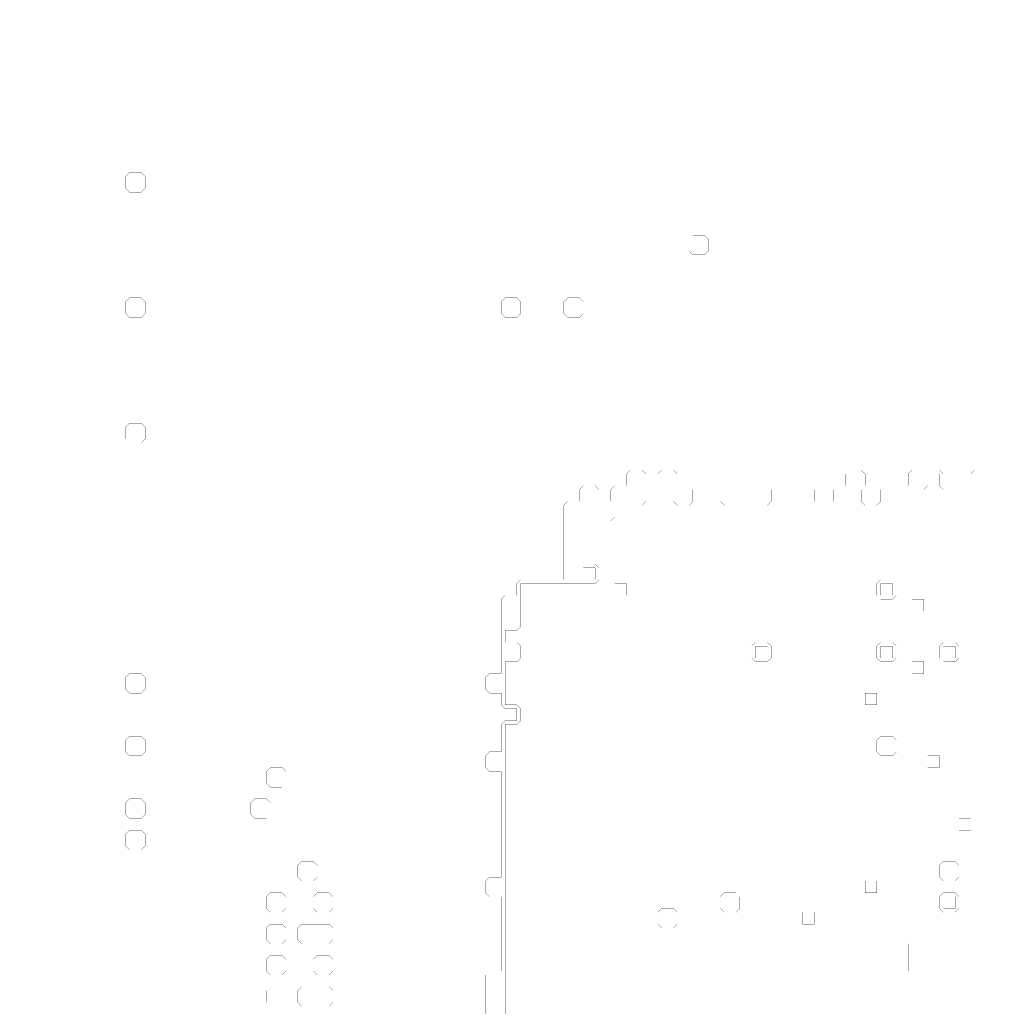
# Model space of a CAD drawing. Header units: metres. Extents: x 0 to 4990, y -4990 to 0.
# Drawn here: x 0 to 2437, y -2476 to 0 of the extents above; entities that cross this region are included whole.
import ezdxf

# ---------------------------------------------------------------- set-up
doc = ezdxf.new("R2010")
doc.units = ezdxf.units.M
for name, color, linetype in [('conductor', 1, 'Continuous'), ('dielectric', 8, 'Continuous'), ('substrate', 5, 'Continuous')]:
    doc.layers.add(name, color=color, linetype=linetype)

msp = doc.modelspace()

# ---------------------------------------------------------------- linework, layer by layer
at = {"layer": 'conductor', "const_width": 0.5}
msp.add_lwpolyline([(2441.40625, -1171.875), (2431.640625, -1171.875), (2421.875, -1171.875), (2412.109375, -1171.875), (2402.34375, -1171.875), (2392.578125, -1171.875), (2382.8125, -1171.875), (2373.046875, -1171.875), (2363.28125, -1171.875), (2353.515625, -1171.875), (2343.75, -1171.875), (2333.984375, -1171.875), (2324.21875, -1171.875), (2314.453125, -1171.875), (2304.6875, -1171.875), (2294.921875, -1162.109375), (2294.921875, -1152.34375), (2294.921875, -1142.578125), (2294.921875, -1132.8125), (2285.15625, -1132.8125), (2275.390625, -1132.8125), (2265.625, -1132.8125), (2265.625, -1142.578125), (2265.625, -1152.34375), (2265.625, -1162.109375), (2255.859375, -1171.875), (2246.09375, -1171.875), (2236.328125, -1171.875), (2226.5625, -1171.875), (2216.796875, -1171.875), (2207.03125, -1171.875), (2197.265625, -1171.875), (2187.5, -1171.875), (2177.734375, -1171.875), (2167.96875, -1171.875), (2158.203125, -1171.875), (2148.4375, -1171.875), (2148.4375, -1181.640625), (2148.4375, -1191.40625), (2148.4375, -1201.171875), (2138.671875, -1210.9375), (2128.90625, -1210.9375), (2119.140625, -1210.9375), (2109.375, -1210.9375), (2099.609375, -1201.171875), (2099.609375, -1191.40625), (2099.609375, -1181.640625), (2099.609375, -1171.875), (2089.84375, -1171.875), (2080.078125, -1171.875), (2070.3125, -1171.875), (2060.546875, -1171.875), (2050.78125, -1171.875), (2041.015625, -1171.875), (2031.25, -1171.875), (2031.25, -1181.640625), (2031.25, -1191.40625), (2031.25, -1201.171875), (2021.484375, -1210.9375), (2011.71875, -1210.9375), (2001.953125, -1210.9375), (1992.1875, -1210.9375), (1982.421875, -1201.171875), (1982.421875, -1191.40625), (1982.421875, -1181.640625), (1982.421875, -1171.875), (1972.65625, -1171.875), (1962.890625, -1171.875), (1953.125, -1171.875), (1943.359375, -1171.875), (1933.59375, -1171.875), (1923.828125, -1171.875), (1914.0625, -1171.875), (1904.296875, -1171.875), (1894.53125, -1171.875), (1884.765625, -1171.875), (1875, -1171.875), (1875, -1181.640625), (1875, -1191.40625), (1875, -1201.171875), (1865.234375, -1210.9375), (1855.46875, -1210.9375), (1845.703125, -1210.9375), (1835.9375, -1210.9375), (1826.171875, -1210.9375), (1816.40625, -1210.9375), (1806.640625, -1210.9375), (1796.875, -1210.9375), (1787.109375, -1210.9375), (1777.34375, -1210.9375), (1767.578125, -1210.9375), (1757.8125, -1210.9375), (1748.046875, -1201.171875), (1748.046875, -1191.40625), (1748.046875, -1181.640625), (1748.046875, -1171.875), (1738.28125, -1171.875), (1728.515625, -1171.875), (1718.75, -1171.875), (1708.984375, -1171.875), (1699.21875, -1171.875), (1689.453125, -1171.875), (1679.6875, -1171.875), (1679.6875, -1181.640625), (1679.6875, -1191.40625), (1679.6875, -1201.171875), (1669.921875, -1210.9375), (1660.15625, -1210.9375), (1650.390625, -1210.9375), (1640.625, -1210.9375), (1630.859375, -1201.171875), (1630.859375, -1191.40625), (1630.859375, -1181.640625), (1630.859375, -1171.875), (1621.09375, -1171.875), (1611.328125, -1171.875), (1601.5625, -1171.875), (1591.796875, -1171.875), (1582.03125, -1171.875), (1572.265625, -1171.875), (1562.5, -1171.875), (1562.5, -1181.640625), (1562.5, -1191.40625), (1562.5, -1201.171875), (1552.734375, -1210.9375), (1542.96875, -1210.9375), (1533.203125, -1210.9375), (1523.4375, -1210.9375), (1513.671875, -1210.9375), (1503.90625, -1210.9375), (1494.140625, -1210.9375), (1484.375, -1210.9375), (1484.375, -1220.703125), (1484.375, -1230.46875), (1484.375, -1240.234375), (1474.609375, -1250), (1464.84375, -1250), (1455.078125, -1250), (1445.3125, -1250), (1435.546875, -1250), (1425.78125, -1250), (1416.015625, -1250), (1406.25, -1250), (1406.25, -1259.765625), (1406.25, -1269.53125), (1406.25, -1279.296875), (1406.25, -1289.0625), (1406.25, -1298.828125), (1406.25, -1308.59375), (1406.25, -1318.359375), (1406.25, -1328.125), (1406.25, -1337.890625), (1406.25, -1347.65625), (1406.25, -1357.421875), (1416.015625, -1357.421875), (1425.78125, -1357.421875), (1435.546875, -1357.421875), (1445.3125, -1367.1875), (1445.3125, -1376.953125), (1445.3125, -1386.71875), (1445.3125, -1396.484375), (1435.546875, -1406.25), (1425.78125, -1406.25), (1416.015625, -1406.25), (1406.25, -1406.25), (1396.484375, -1406.25), (1386.71875, -1406.25), (1376.953125, -1406.25), (1367.1875, -1406.25), (1357.421875, -1406.25), (1347.65625, -1406.25), (1337.890625, -1406.25), (1328.125, -1406.25), (1318.359375, -1406.25), (1308.59375, -1406.25), (1298.828125, -1406.25), (1289.0625, -1406.25), (1279.296875, -1406.25), (1269.53125, -1406.25), (1259.765625, -1406.25), (1250, -1406.25), (1250, -1416.015625), (1250, -1425.78125), (1250, -1435.546875), (1250, -1445.3125), (1250, -1455.078125), (1250, -1464.84375), (1250, -1474.609375), (1250, -1484.375), (1250, -1494.140625), (1250, -1503.90625), (1250, -1513.671875), (1240.234375, -1523.4375), (1230.46875, -1523.4375), (1220.703125, -1523.4375), (1210.9375, -1523.4375), (1210.9375, -1533.203125), (1210.9375, -1542.96875), (1210.9375, -1552.734375), (1220.703125, -1552.734375), (1230.46875, -1552.734375), (1240.234375, -1552.734375), (1250, -1562.5), (1250, -1572.265625), (1250, -1582.03125), (1250, -1591.796875), (1240.234375, -1601.5625), (1230.46875, -1601.5625), (1220.703125, -1601.5625), (1210.9375, -1601.5625), (1210.9375, -1611.328125), (1210.9375, -1621.09375), (1210.9375, -1630.859375), (1210.9375, -1640.625), (1210.9375, -1650.390625), (1210.9375, -1660.15625), (1210.9375, -1669.921875), (1210.9375, -1679.6875), (1210.9375, -1689.453125), (1210.9375, -1699.21875), (1210.9375, -1708.984375), (1220.703125, -1708.984375), (1230.46875, -1708.984375), (1240.234375, -1708.984375), (1250, -1718.75), (1250, -1728.515625), (1250, -1738.28125), (1250, -1748.046875), (1240.234375, -1757.8125), (1230.46875, -1757.8125), (1220.703125, -1757.8125), (1210.9375, -1757.8125), (1210.9375, -1767.578125), (1210.9375, -1777.34375), (1210.9375, -1787.109375), (1210.9375, -1796.875), (1210.9375, -1806.640625), (1210.9375, -1816.40625), (1210.9375, -1826.171875), (1210.9375, -1835.9375), (1210.9375, -1845.703125), (1210.9375, -1855.46875), (1210.9375, -1865.234375), (1210.9375, -1875), (1210.9375, -1884.765625), (1210.9375, -1894.53125), (1210.9375, -1904.296875), (1210.9375, -1914.0625), (1210.9375, -1923.828125), (1210.9375, -1933.59375), (1210.9375, -1943.359375), (1210.9375, -1953.125), (1210.9375, -1962.890625), (1210.9375, -1972.65625), (1210.9375, -1982.421875), (1210.9375, -1992.1875), (1210.9375, -2001.953125), (1210.9375, -2011.71875), (1210.9375, -2021.484375), (1210.9375, -2031.25), (1210.9375, -2041.015625), (1210.9375, -2050.78125), (1210.9375, -2060.546875), (1210.9375, -2070.3125), (1210.9375, -2080.078125), (1210.9375, -2089.84375), (1210.9375, -2099.609375), (1210.9375, -2109.375), (1210.9375, -2119.140625), (1210.9375, -2128.90625), (1210.9375, -2138.671875), (1210.9375, -2148.4375), (1210.9375, -2158.203125), (1210.9375, -2167.96875), (1210.9375, -2177.734375), (1210.9375, -2187.5), (1210.9375, -2197.265625), (1210.9375, -2207.03125), (1210.9375, -2216.796875), (1210.9375, -2226.5625), (1210.9375, -2236.328125), (1210.9375, -2246.09375), (1210.9375, -2255.859375), (1210.9375, -2265.625), (1210.9375, -2275.390625), (1210.9375, -2285.15625), (1210.9375, -2294.921875), (1210.9375, -2304.6875), (1210.9375, -2314.453125), (1210.9375, -2324.21875), (1210.9375, -2333.984375), (1210.9375, -2343.75), (1210.9375, -2353.515625), (1210.9375, -2363.28125), (1210.9375, -2373.046875), (1210.9375, -2382.8125), (1210.9375, -2392.578125), (1210.9375, -2402.34375), (1210.9375, -2412.109375), (1210.9375, -2421.875), (1210.9375, -2431.640625), (1210.9375, -2441.40625), (1210.9375, -2451.171875), (1210.9375, -2460.9375), (1210.9375, -2470.703125), (1210.9375, -2480.46875)], dxfattribs=at)
for points in [[(2138.671875, -1406.25), (2148.4375, -1396.484375), (2158.203125, -1396.484375), (2167.96875, -1396.484375), (2177.734375, -1396.484375), (2187.5, -1406.25), (2187.5, -1416.015625), (2187.5, -1425.78125), (2187.5, -1435.546875), (2177.734375, -1445.3125), (2167.96875, -1445.3125), (2158.203125, -1445.3125), (2148.4375, -1445.3125), (2138.671875, -1435.546875), (2138.671875, -1425.78125), (2138.671875, -1416.015625)], [(1826.171875, -1562.5), (1835.9375, -1552.734375), (1845.703125, -1552.734375), (1855.46875, -1552.734375), (1865.234375, -1552.734375), (1875, -1562.5), (1875, -1572.265625), (1875, -1582.03125), (1875, -1591.796875), (1865.234375, -1601.5625), (1855.46875, -1601.5625), (1845.703125, -1601.5625), (1835.9375, -1601.5625), (1826.171875, -1591.796875), (1826.171875, -1582.03125), (1826.171875, -1572.265625)], [(2138.671875, -1562.5), (2148.4375, -1552.734375), (2158.203125, -1552.734375), (2167.96875, -1552.734375), (2177.734375, -1552.734375), (2187.5, -1562.5), (2187.5, -1572.265625), (2187.5, -1582.03125), (2187.5, -1591.796875), (2177.734375, -1601.5625), (2167.96875, -1601.5625), (2158.203125, -1601.5625), (2148.4375, -1601.5625), (2138.671875, -1591.796875), (2138.671875, -1582.03125), (2138.671875, -1572.265625)], [(2294.921875, -1562.5), (2304.6875, -1552.734375), (2314.453125, -1552.734375), (2324.21875, -1552.734375), (2333.984375, -1552.734375), (2343.75, -1562.5), (2343.75, -1572.265625), (2343.75, -1582.03125), (2343.75, -1591.796875), (2333.984375, -1601.5625), (2324.21875, -1601.5625), (2314.453125, -1601.5625), (2304.6875, -1601.5625), (2294.921875, -1591.796875), (2294.921875, -1582.03125), (2294.921875, -1572.265625)], [(2138.671875, -1796.875), (2148.4375, -1787.109375), (2158.203125, -1787.109375), (2167.96875, -1787.109375), (2177.734375, -1787.109375), (2187.5, -1796.875), (2187.5, -1806.640625), (2187.5, -1816.40625), (2187.5, -1826.171875), (2177.734375, -1835.9375), (2167.96875, -1835.9375), (2158.203125, -1835.9375), (2148.4375, -1835.9375), (2138.671875, -1826.171875), (2138.671875, -1816.40625), (2138.671875, -1806.640625)], [(2294.921875, -2109.375), (2304.6875, -2099.609375), (2314.453125, -2099.609375), (2324.21875, -2099.609375), (2333.984375, -2099.609375), (2343.75, -2109.375), (2343.75, -2119.140625), (2343.75, -2128.90625), (2343.75, -2138.671875), (2333.984375, -2148.4375), (2324.21875, -2148.4375), (2314.453125, -2148.4375), (2304.6875, -2148.4375), (2294.921875, -2138.671875), (2294.921875, -2128.90625), (2294.921875, -2119.140625)], [(1748.046875, -2187.5), (1757.8125, -2177.734375), (1767.578125, -2177.734375), (1777.34375, -2177.734375), (1787.109375, -2177.734375), (1796.875, -2187.5), (1796.875, -2197.265625), (1796.875, -2207.03125), (1796.875, -2216.796875), (1787.109375, -2226.5625), (1777.34375, -2226.5625), (1767.578125, -2226.5625), (1757.8125, -2226.5625), (1748.046875, -2216.796875), (1748.046875, -2207.03125), (1748.046875, -2197.265625)], [(2294.921875, -2187.5), (2304.6875, -2177.734375), (2314.453125, -2177.734375), (2324.21875, -2177.734375), (2333.984375, -2177.734375), (2343.75, -2187.5), (2343.75, -2197.265625), (2343.75, -2207.03125), (2343.75, -2216.796875), (2333.984375, -2226.5625), (2324.21875, -2226.5625), (2314.453125, -2226.5625), (2304.6875, -2226.5625), (2294.921875, -2216.796875), (2294.921875, -2207.03125), (2294.921875, -2197.265625)], [(1591.796875, -2226.5625), (1601.5625, -2216.796875), (1611.328125, -2216.796875), (1621.09375, -2216.796875), (1630.859375, -2216.796875), (1640.625, -2226.5625), (1640.625, -2236.328125), (1640.625, -2246.09375), (1640.625, -2255.859375), (1630.859375, -2265.625), (1621.09375, -2265.625), (1611.328125, -2265.625), (1601.5625, -2265.625), (1591.796875, -2255.859375), (1591.796875, -2246.09375), (1591.796875, -2236.328125)]]:
    msp.add_lwpolyline(points, close=True, dxfattribs=at)
at = {"layer": 'dielectric', "const_width": 0.5}
for points in [[(585.9375, -2343.75), (585.9375, -2353.515625), (585.9375, -2363.28125), (585.9375, -2373.046875), (595.703125, -2373.046875), (605.46875, -2373.046875), (615.234375, -2373.046875), (615.234375, -2363.28125), (615.234375, -2353.515625), (615.234375, -2343.75), (605.46875, -2343.75), (595.703125, -2343.75)], [(585.9375, -2421.875), (585.9375, -2431.640625), (585.9375, -2441.40625), (585.9375, -2451.171875), (595.703125, -2451.171875), (605.46875, -2451.171875), (615.234375, -2451.171875), (615.234375, -2441.40625), (615.234375, -2431.640625), (615.234375, -2421.875), (605.46875, -2421.875), (595.703125, -2421.875)]]:
    msp.add_lwpolyline(points, close=True, dxfattribs=at)
at = {"layer": 'substrate', "const_width": 0.5}
for points in [[(2441.40625, 0), (2431.640625, 0), (2421.875, 0), (2412.109375, 0), (2402.34375, 0), (2392.578125, 0), (2382.8125, 0), (2373.046875, 0), (2363.28125, 0), (2353.515625, 0), (2343.75, 0), (2333.984375, 0), (2324.21875, 0), (2314.453125, 0), (2304.6875, 0), (2294.921875, 0), (2285.15625, 0), (2275.390625, 0), (2265.625, 0), (2255.859375, 0), (2246.09375, 0), (2236.328125, 0), (2226.5625, 0), (2216.796875, 0), (2207.03125, 0), (2197.265625, 0), (2187.5, 0), (2177.734375, 0), (2167.96875, 0), (2158.203125, 0), (2148.4375, 0), (2138.671875, 0), (2128.90625, 0), (2119.140625, 0), (2109.375, 0), (2099.609375, 0), (2089.84375, 0), (2080.078125, 0), (2070.3125, 0), (2060.546875, 0), (2050.78125, 0), (2041.015625, 0), (2031.25, 0), (2021.484375, 0), (2011.71875, 0), (2001.953125, 0), (1992.1875, 0), (1982.421875, 0), (1972.65625, 0), (1962.890625, 0), (1953.125, 0), (1943.359375, 0), (1933.59375, 0), (1923.828125, 0), (1914.0625, 0), (1904.296875, 0), (1894.53125, 0), (1884.765625, 0), (1875, 0), (1865.234375, 0), (1855.46875, 0), (1845.703125, 0), (1835.9375, 0), (1826.171875, 0), (1816.40625, 0), (1806.640625, 0), (1796.875, 0), (1787.109375, 0), (1777.34375, 0), (1767.578125, 0), (1757.8125, 0), (1748.046875, 0), (1738.28125, 0), (1728.515625, 0), (1718.75, 0), (1708.984375, 0), (1699.21875, 0), (1689.453125, 0), (1679.6875, 0), (1669.921875, 0), (1660.15625, 0), (1650.390625, 0), (1640.625, 0), (1630.859375, 0), (1621.09375, 0), (1611.328125, 0), (1601.5625, 0), (1591.796875, 0), (1582.03125, 0), (1572.265625, 0), (1562.5, 0), (1552.734375, 0), (1542.96875, 0), (1533.203125, 0), (1523.4375, 0), (1513.671875, 0), (1503.90625, 0), (1494.140625, 0), (1484.375, 0), (1474.609375, 0), (1464.84375, 0), (1455.078125, 0), (1445.3125, 0), (1435.546875, 0), (1425.78125, 0), (1416.015625, 0), (1406.25, 0), (1396.484375, 0), (1386.71875, 0), (1376.953125, 0), (1367.1875, 0), (1357.421875, 0), (1347.65625, 0), (1337.890625, 0), (1328.125, 0), (1318.359375, 0), (1308.59375, 0), (1298.828125, 0), (1289.0625, 0), (1279.296875, 0), (1269.53125, 0), (1259.765625, 0), (1250, 0), (1240.234375, 0), (1230.46875, 0), (1220.703125, 0), (1210.9375, 0), (1201.171875, 0), (1191.40625, 0), (1181.640625, 0), (1171.875, 0), (1162.109375, 0), (1152.34375, 0), (1142.578125, 0), (1132.8125, 0), (1123.046875, 0), (1113.28125, 0), (1103.515625, 0), (1093.75, 0), (1083.984375, 0), (1074.21875, 0), (1064.453125, 0), (1054.6875, 0), (1044.921875, 0), (1035.15625, 0), (1025.390625, 0), (1015.625, 0), (1005.859375, 0), (996.09375, 0), (986.328125, 0), (976.5625, 0), (966.796875, 0), (957.03125, 0), (947.265625, 0), (937.5, 0), (927.734375, 0), (917.96875, 0), (908.203125, 0), (898.4375, 0), (888.671875, 0), (878.90625, 0), (869.140625, 0), (859.375, 0), (849.609375, 0), (839.84375, 0), (830.078125, 0), (820.3125, 0), (810.546875, 0), (800.78125, 0), (791.015625, 0), (781.25, 0), (771.484375, 0), (761.71875, 0), (751.953125, 0), (742.1875, 0), (732.421875, 0), (722.65625, 0), (712.890625, 0), (703.125, 0), (693.359375, 0), (683.59375, 0), (673.828125, 0), (664.0625, 0), (654.296875, 0), (644.53125, 0), (634.765625, 0), (625, 0), (615.234375, 0), (605.46875, 0), (595.703125, 0), (585.9375, 0), (576.171875, 0), (566.40625, 0), (556.640625, 0), (546.875, 0), (537.109375, 0), (527.34375, 0), (517.578125, 0), (507.8125, 0), (498.046875, 0), (488.28125, 0), (478.515625, 0), (468.75, 0), (458.984375, 0), (449.21875, 0), (439.453125, 0), (429.6875, 0), (419.921875, 0), (410.15625, 0), (400.390625, 0), (390.625, 0), (380.859375, 0), (371.09375, 0), (361.328125, 0), (351.5625, 0), (341.796875, 0), (332.03125, 0), (322.265625, 0), (312.5, 0), (302.734375, 0), (292.96875, 0), (283.203125, 0), (273.4375, 0), (263.671875, 0), (253.90625, 0), (244.140625, 0), (234.375, 0), (224.609375, 0), (214.84375, 0), (205.078125, 0), (195.3125, 0), (185.546875, 0), (175.78125, 0), (166.015625, 0), (156.25, 0), (146.484375, 0), (136.71875, 0), (126.953125, 0), (117.1875, 0), (107.421875, 0), (97.65625, 0), (87.890625, 0), (78.125, 0), (68.359375, 0), (58.59375, 0), (48.828125, 0), (39.0625, 0), (29.296875, 0), (19.53125, 0), (9.765625, 0), (0, 0), (0, -9.765625), (0, -19.53125), (0, -29.296875), (0, -39.0625), (0, -48.828125), (0, -58.59375), (0, -68.359375), (0, -78.125), (0, -87.890625), (0, -97.65625), (0, -107.421875), (0, -117.1875), (0, -126.953125), (0, -136.71875), (0, -146.484375), (0, -156.25), (0, -166.015625), (0, -175.78125), (0, -185.546875), (0, -195.3125), (0, -205.078125), (0, -214.84375), (0, -224.609375), (0, -234.375), (0, -244.140625), (0, -253.90625), (0, -263.671875), (0, -273.4375), (0, -283.203125), (0, -292.96875), (0, -302.734375), (0, -312.5), (0, -322.265625), (0, -332.03125), (0, -341.796875), (0, -351.5625), (0, -361.328125), (0, -371.09375), (0, -380.859375), (0, -390.625), (0, -400.390625), (0, -410.15625), (0, -419.921875), (0, -429.6875), (0, -439.453125), (0, -449.21875), (0, -458.984375), (0, -468.75), (0, -478.515625), (0, -488.28125), (0, -498.046875), (0, -507.8125), (0, -517.578125), (0, -527.34375), (0, -537.109375), (0, -546.875), (0, -556.640625), (0, -566.40625), (0, -576.171875), (0, -585.9375), (0, -595.703125), (0, -605.46875), (0, -615.234375), (0, -625), (0, -634.765625), (0, -644.53125), (0, -654.296875), (0, -664.0625), (0, -673.828125), (0, -683.59375), (0, -693.359375), (0, -703.125), (0, -712.890625), (0, -722.65625), (0, -732.421875), (0, -742.1875), (0, -751.953125), (0, -761.71875), (0, -771.484375), (0, -781.25), (0, -791.015625), (0, -800.78125), (0, -810.546875), (0, -820.3125), (0, -830.078125), (0, -839.84375), (0, -849.609375), (0, -859.375), (0, -869.140625), (0, -878.90625), (0, -888.671875), (0, -898.4375), (0, -908.203125), (0, -917.96875), (0, -927.734375), (0, -937.5), (0, -947.265625), (0, -957.03125), (0, -966.796875), (0, -976.5625), (0, -986.328125), (0, -996.09375), (0, -1005.859375), (0, -1015.625), (0, -1025.390625), (0, -1035.15625), (0, -1044.921875), (0, -1054.6875), (0, -1064.453125), (0, -1074.21875), (0, -1083.984375), (0, -1093.75), (0, -1103.515625), (0, -1113.28125), (0, -1123.046875), (0, -1132.8125), (0, -1142.578125), (0, -1152.34375), (0, -1162.109375), (0, -1171.875), (0, -1181.640625), (0, -1191.40625), (0, -1201.171875), (0, -1210.9375), (0, -1220.703125), (0, -1230.46875), (0, -1240.234375), (0, -1250), (0, -1259.765625), (0, -1269.53125), (0, -1279.296875), (0, -1289.0625), (0, -1298.828125), (0, -1308.59375), (0, -1318.359375), (0, -1328.125), (0, -1337.890625), (0, -1347.65625), (0, -1357.421875), (0, -1367.1875), (0, -1376.953125), (0, -1386.71875), (0, -1396.484375), (0, -1406.25), (0, -1416.015625), (0, -1425.78125), (0, -1435.546875), (0, -1445.3125), (0, -1455.078125), (0, -1464.84375), (0, -1474.609375), (0, -1484.375), (0, -1494.140625), (0, -1503.90625), (0, -1513.671875), (0, -1523.4375), (0, -1533.203125), (0, -1542.96875), (0, -1552.734375), (0, -1562.5), (0, -1572.265625), (0, -1582.03125), (0, -1591.796875), (0, -1601.5625), (0, -1611.328125), (0, -1621.09375), (0, -1630.859375), (0, -1640.625), (0, -1650.390625), (0, -1660.15625), (0, -1669.921875), (0, -1679.6875), (0, -1689.453125), (0, -1699.21875), (0, -1708.984375), (0, -1718.75), (0, -1728.515625), (0, -1738.28125), (0, -1748.046875), (0, -1757.8125), (0, -1767.578125), (0, -1777.34375), (0, -1787.109375), (0, -1796.875), (0, -1806.640625), (0, -1816.40625), (0, -1826.171875), (0, -1835.9375), (0, -1845.703125), (0, -1855.46875), (0, -1865.234375), (0, -1875), (0, -1884.765625), (0, -1894.53125), (0, -1904.296875), (0, -1914.0625), (0, -1923.828125), (0, -1933.59375), (0, -1943.359375), (0, -1953.125), (0, -1962.890625), (0, -1972.65625), (0, -1982.421875), (0, -1992.1875), (0, -2001.953125), (0, -2011.71875), (0, -2021.484375), (0, -2031.25), (0, -2041.015625), (0, -2050.78125), (0, -2060.546875), (0, -2070.3125), (0, -2080.078125), (0, -2089.84375), (0, -2099.609375), (0, -2109.375), (0, -2119.140625), (0, -2128.90625), (0, -2138.671875), (0, -2148.4375), (0, -2158.203125), (0, -2167.96875), (0, -2177.734375), (0, -2187.5), (0, -2197.265625), (0, -2207.03125), (0, -2216.796875), (0, -2226.5625), (0, -2236.328125), (0, -2246.09375), (0, -2255.859375), (0, -2265.625), (0, -2275.390625), (0, -2285.15625), (0, -2294.921875), (0, -2304.6875), (0, -2314.453125), (0, -2324.21875), (0, -2333.984375), (0, -2343.75), (0, -2353.515625), (0, -2363.28125), (0, -2373.046875), (0, -2382.8125), (0, -2392.578125), (0, -2402.34375), (0, -2412.109375), (0, -2421.875), (0, -2431.640625), (0, -2441.40625), (0, -2451.171875), (0, -2460.9375), (0, -2470.703125), (0, -2480.46875)], [(1162.109375, -2480.46875), (1162.109375, -2470.703125), (1162.109375, -2460.9375), (1162.109375, -2451.171875), (1162.109375, -2441.40625), (1162.109375, -2431.640625), (1162.109375, -2421.875), (1162.109375, -2412.109375), (1162.109375, -2402.34375), (1162.109375, -2392.578125), (1162.109375, -2382.8125), (1171.875, -2373.046875), (1181.640625, -2373.046875), (1191.40625, -2373.046875), (1201.171875, -2373.046875), (1201.171875, -2363.28125), (1201.171875, -2353.515625), (1201.171875, -2343.75), (1201.171875, -2333.984375), (1201.171875, -2324.21875), (1201.171875, -2314.453125), (1201.171875, -2304.6875), (1201.171875, -2294.921875), (1201.171875, -2285.15625), (1201.171875, -2275.390625), (1201.171875, -2265.625), (1201.171875, -2255.859375), (1201.171875, -2246.09375), (1201.171875, -2236.328125), (1201.171875, -2226.5625), (1201.171875, -2216.796875), (1201.171875, -2207.03125), (1201.171875, -2197.265625), (1201.171875, -2187.5), (1191.40625, -2187.5), (1181.640625, -2187.5), (1171.875, -2187.5), (1162.109375, -2177.734375), (1162.109375, -2167.96875), (1162.109375, -2158.203125), (1162.109375, -2148.4375), (1171.875, -2138.671875), (1181.640625, -2138.671875), (1191.40625, -2138.671875), (1201.171875, -2138.671875), (1201.171875, -2128.90625), (1201.171875, -2119.140625), (1201.171875, -2109.375), (1201.171875, -2099.609375), (1201.171875, -2089.84375), (1201.171875, -2080.078125), (1201.171875, -2070.3125), (1201.171875, -2060.546875), (1201.171875, -2050.78125), (1201.171875, -2041.015625), (1201.171875, -2031.25), (1201.171875, -2021.484375), (1201.171875, -2011.71875), (1201.171875, -2001.953125), (1201.171875, -1992.1875), (1201.171875, -1982.421875), (1201.171875, -1972.65625), (1201.171875, -1962.890625), (1201.171875, -1953.125), (1201.171875, -1943.359375), (1201.171875, -1933.59375), (1201.171875, -1923.828125), (1201.171875, -1914.0625), (1201.171875, -1904.296875), (1201.171875, -1894.53125), (1201.171875, -1884.765625), (1201.171875, -1875), (1191.40625, -1875), (1181.640625, -1875), (1171.875, -1875), (1162.109375, -1865.234375), (1162.109375, -1855.46875), (1162.109375, -1845.703125), (1162.109375, -1835.9375), (1171.875, -1826.171875), (1181.640625, -1826.171875), (1191.40625, -1826.171875), (1201.171875, -1826.171875), (1201.171875, -1816.40625), (1201.171875, -1806.640625), (1201.171875, -1796.875), (1201.171875, -1787.109375), (1201.171875, -1777.34375), (1201.171875, -1767.578125), (1201.171875, -1757.8125), (1210.9375, -1748.046875), (1220.703125, -1748.046875), (1230.46875, -1748.046875), (1240.234375, -1748.046875), (1240.234375, -1738.28125), (1240.234375, -1728.515625), (1240.234375, -1718.75), (1230.46875, -1718.75), (1220.703125, -1718.75), (1210.9375, -1718.75), (1201.171875, -1708.984375), (1201.171875, -1699.21875), (1201.171875, -1689.453125), (1201.171875, -1679.6875), (1191.40625, -1679.6875), (1181.640625, -1679.6875), (1171.875, -1679.6875), (1162.109375, -1669.921875), (1162.109375, -1660.15625), (1162.109375, -1650.390625), (1162.109375, -1640.625), (1171.875, -1630.859375), (1181.640625, -1630.859375), (1191.40625, -1630.859375), (1201.171875, -1630.859375), (1201.171875, -1621.09375), (1201.171875, -1611.328125), (1201.171875, -1601.5625), (1201.171875, -1591.796875), (1201.171875, -1582.03125), (1201.171875, -1572.265625), (1201.171875, -1562.5), (1201.171875, -1552.734375), (1201.171875, -1542.96875), (1201.171875, -1533.203125), (1201.171875, -1523.4375), (1201.171875, -1513.671875), (1201.171875, -1503.90625), (1201.171875, -1494.140625), (1201.171875, -1484.375), (1201.171875, -1474.609375), (1201.171875, -1464.84375), (1201.171875, -1455.078125), (1201.171875, -1445.3125), (1210.9375, -1435.546875), (1220.703125, -1435.546875), (1230.46875, -1435.546875), (1240.234375, -1435.546875), (1240.234375, -1425.78125), (1240.234375, -1416.015625), (1240.234375, -1406.25), (1250, -1396.484375), (1259.765625, -1396.484375), (1269.53125, -1396.484375), (1279.296875, -1396.484375), (1289.0625, -1396.484375), (1298.828125, -1396.484375), (1308.59375, -1396.484375), (1318.359375, -1396.484375), (1328.125, -1396.484375), (1337.890625, -1396.484375), (1347.65625, -1396.484375), (1357.421875, -1396.484375), (1357.421875, -1386.71875), (1357.421875, -1376.953125), (1357.421875, -1367.1875), (1357.421875, -1357.421875), (1357.421875, -1347.65625), (1357.421875, -1337.890625), (1357.421875, -1328.125), (1357.421875, -1318.359375), (1357.421875, -1308.59375), (1357.421875, -1298.828125), (1357.421875, -1289.0625), (1357.421875, -1279.296875), (1357.421875, -1269.53125), (1357.421875, -1259.765625), (1357.421875, -1250), (1357.421875, -1240.234375), (1357.421875, -1230.46875), (1357.421875, -1220.703125), (1357.421875, -1210.9375), (1367.1875, -1201.171875), (1376.953125, -1201.171875), (1386.71875, -1201.171875), (1396.484375, -1201.171875), (1396.484375, -1191.40625), (1396.484375, -1181.640625), (1396.484375, -1171.875), (1406.25, -1162.109375), (1416.015625, -1162.109375), (1425.78125, -1162.109375), (1435.546875, -1162.109375), (1445.3125, -1171.875), (1445.3125, -1181.640625), (1445.3125, -1191.40625), (1445.3125, -1201.171875), (1455.078125, -1201.171875), (1464.84375, -1201.171875), (1474.609375, -1201.171875), (1474.609375, -1191.40625), (1474.609375, -1181.640625), (1474.609375, -1171.875), (1484.375, -1162.109375), (1494.140625, -1162.109375), (1503.90625, -1162.109375), (1513.671875, -1162.109375), (1513.671875, -1152.34375), (1513.671875, -1142.578125), (1513.671875, -1132.8125), (1523.4375, -1123.046875), (1533.203125, -1123.046875), (1542.96875, -1123.046875), (1552.734375, -1123.046875), (1562.5, -1132.8125), (1562.5, -1142.578125), (1562.5, -1152.34375), (1562.5, -1162.109375), (1572.265625, -1162.109375), (1582.03125, -1162.109375), (1591.796875, -1162.109375), (1591.796875, -1152.34375), (1591.796875, -1142.578125), (1591.796875, -1132.8125), (1601.5625, -1123.046875), (1611.328125, -1123.046875), (1621.09375, -1123.046875), (1630.859375, -1123.046875), (1640.625, -1132.8125), (1640.625, -1142.578125), (1640.625, -1152.34375), (1640.625, -1162.109375), (1650.390625, -1162.109375), (1660.15625, -1162.109375), (1669.921875, -1162.109375), (1679.6875, -1162.109375), (1689.453125, -1162.109375), (1699.21875, -1162.109375), (1708.984375, -1162.109375), (1718.75, -1162.109375), (1728.515625, -1162.109375), (1738.28125, -1162.109375), (1748.046875, -1162.109375), (1757.8125, -1162.109375), (1767.578125, -1162.109375), (1777.34375, -1162.109375), (1787.109375, -1162.109375), (1796.875, -1162.109375), (1806.640625, -1162.109375), (1816.40625, -1162.109375), (1826.171875, -1162.109375), (1835.9375, -1162.109375), (1845.703125, -1162.109375), (1855.46875, -1162.109375), (1865.234375, -1162.109375), (1875, -1162.109375), (1884.765625, -1162.109375), (1894.53125, -1162.109375), (1904.296875, -1162.109375), (1914.0625, -1162.109375), (1923.828125, -1162.109375), (1933.59375, -1162.109375), (1943.359375, -1162.109375), (1953.125, -1162.109375), (1962.890625, -1162.109375), (1972.65625, -1162.109375), (1982.421875, -1162.109375), (1992.1875, -1162.109375), (2001.953125, -1162.109375), (2011.71875, -1162.109375), (2021.484375, -1162.109375), (2031.25, -1162.109375), (2041.015625, -1162.109375), (2050.78125, -1162.109375), (2060.546875, -1162.109375), (2060.546875, -1152.34375), (2060.546875, -1142.578125), (2060.546875, -1132.8125), (2070.3125, -1123.046875), (2080.078125, -1123.046875), (2089.84375, -1123.046875), (2099.609375, -1123.046875), (2109.375, -1132.8125), (2109.375, -1142.578125), (2109.375, -1152.34375), (2109.375, -1162.109375), (2119.140625, -1162.109375), (2128.90625, -1162.109375), (2138.671875, -1162.109375), (2148.4375, -1162.109375), (2158.203125, -1162.109375), (2167.96875, -1162.109375), (2177.734375, -1162.109375), (2187.5, -1162.109375), (2197.265625, -1162.109375), (2207.03125, -1162.109375), (2216.796875, -1162.109375), (2216.796875, -1152.34375), (2216.796875, -1142.578125), (2216.796875, -1132.8125), (2226.5625, -1123.046875), (2236.328125, -1123.046875), (2246.09375, -1123.046875), (2255.859375, -1123.046875), (2265.625, -1123.046875), (2275.390625, -1123.046875), (2285.15625, -1123.046875), (2294.921875, -1123.046875), (2304.6875, -1132.8125), (2304.6875, -1142.578125), (2304.6875, -1152.34375), (2304.6875, -1162.109375), (2314.453125, -1162.109375), (2324.21875, -1162.109375), (2333.984375, -1162.109375), (2343.75, -1162.109375), (2353.515625, -1162.109375), (2363.28125, -1162.109375), (2373.046875, -1162.109375), (2373.046875, -1152.34375), (2373.046875, -1142.578125), (2373.046875, -1132.8125), (2382.8125, -1123.046875), (2392.578125, -1123.046875), (2402.34375, -1123.046875), (2412.109375, -1123.046875), (2421.875, -1123.046875), (2431.640625, -1123.046875), (2441.40625, -1123.046875)]]:
    msp.add_lwpolyline(points, dxfattribs=at)
for points in [[(263.671875, -390.625), (273.4375, -380.859375), (283.203125, -380.859375), (292.96875, -380.859375), (302.734375, -380.859375), (312.5, -390.625), (312.5, -400.390625), (312.5, -410.15625), (312.5, -419.921875), (302.734375, -429.6875), (292.96875, -429.6875), (283.203125, -429.6875), (273.4375, -429.6875), (263.671875, -419.921875), (263.671875, -410.15625), (263.671875, -400.390625)], [(1669.921875, -546.875), (1679.6875, -537.109375), (1689.453125, -537.109375), (1699.21875, -537.109375), (1708.984375, -537.109375), (1718.75, -546.875), (1718.75, -556.640625), (1718.75, -566.40625), (1718.75, -576.171875), (1708.984375, -585.9375), (1699.21875, -585.9375), (1689.453125, -585.9375), (1679.6875, -585.9375), (1669.921875, -576.171875), (1669.921875, -566.40625), (1669.921875, -556.640625)], [(263.671875, -703.125), (273.4375, -693.359375), (283.203125, -693.359375), (292.96875, -693.359375), (302.734375, -693.359375), (312.5, -703.125), (312.5, -712.890625), (312.5, -722.65625), (312.5, -732.421875), (302.734375, -742.1875), (292.96875, -742.1875), (283.203125, -742.1875), (273.4375, -742.1875), (263.671875, -732.421875), (263.671875, -722.65625), (263.671875, -712.890625)], [(1201.171875, -703.125), (1210.9375, -693.359375), (1220.703125, -693.359375), (1230.46875, -693.359375), (1240.234375, -693.359375), (1250, -703.125), (1250, -712.890625), (1250, -722.65625), (1250, -732.421875), (1240.234375, -742.1875), (1230.46875, -742.1875), (1220.703125, -742.1875), (1210.9375, -742.1875), (1201.171875, -732.421875), (1201.171875, -722.65625), (1201.171875, -712.890625)], [(1357.421875, -703.125), (1367.1875, -693.359375), (1376.953125, -693.359375), (1386.71875, -693.359375), (1396.484375, -693.359375), (1406.25, -703.125), (1406.25, -712.890625), (1406.25, -722.65625), (1406.25, -732.421875), (1396.484375, -742.1875), (1386.71875, -742.1875), (1376.953125, -742.1875), (1367.1875, -742.1875), (1357.421875, -732.421875), (1357.421875, -722.65625), (1357.421875, -712.890625)], [(263.671875, -1015.625), (273.4375, -1005.859375), (283.203125, -1005.859375), (292.96875, -1005.859375), (302.734375, -1005.859375), (312.5, -1015.625), (312.5, -1025.390625), (312.5, -1035.15625), (312.5, -1044.921875), (302.734375, -1054.6875), (292.96875, -1054.6875), (283.203125, -1054.6875), (273.4375, -1054.6875), (263.671875, -1044.921875), (263.671875, -1035.15625), (263.671875, -1025.390625)], [(1406.25, -1367.1875), (1406.25, -1376.953125), (1406.25, -1386.71875), (1406.25, -1396.484375), (1416.015625, -1396.484375), (1425.78125, -1396.484375), (1435.546875, -1396.484375), (1435.546875, -1386.71875), (1435.546875, -1376.953125), (1435.546875, -1367.1875), (1425.78125, -1367.1875), (1416.015625, -1367.1875)], [(1484.375, -1406.25), (1484.375, -1416.015625), (1484.375, -1425.78125), (1484.375, -1435.546875), (1494.140625, -1435.546875), (1503.90625, -1435.546875), (1513.671875, -1435.546875), (1513.671875, -1425.78125), (1513.671875, -1416.015625), (1513.671875, -1406.25), (1503.90625, -1406.25), (1494.140625, -1406.25)], [(2148.4375, -1406.25), (2148.4375, -1416.015625), (2148.4375, -1425.78125), (2148.4375, -1435.546875), (2158.203125, -1435.546875), (2167.96875, -1435.546875), (2177.734375, -1435.546875), (2177.734375, -1425.78125), (2177.734375, -1416.015625), (2177.734375, -1406.25), (2167.96875, -1406.25), (2158.203125, -1406.25)], [(2226.5625, -1445.3125), (2226.5625, -1455.078125), (2226.5625, -1464.84375), (2226.5625, -1474.609375), (2236.328125, -1474.609375), (2246.09375, -1474.609375), (2255.859375, -1474.609375), (2255.859375, -1464.84375), (2255.859375, -1455.078125), (2255.859375, -1445.3125), (2246.09375, -1445.3125), (2236.328125, -1445.3125)], [(1835.9375, -1562.5), (1835.9375, -1572.265625), (1835.9375, -1582.03125), (1835.9375, -1591.796875), (1845.703125, -1591.796875), (1855.46875, -1591.796875), (1865.234375, -1591.796875), (1865.234375, -1582.03125), (1865.234375, -1572.265625), (1865.234375, -1562.5), (1855.46875, -1562.5), (1845.703125, -1562.5)], [(2148.4375, -1562.5), (2148.4375, -1572.265625), (2148.4375, -1582.03125), (2148.4375, -1591.796875), (2158.203125, -1591.796875), (2167.96875, -1591.796875), (2177.734375, -1591.796875), (2177.734375, -1582.03125), (2177.734375, -1572.265625), (2177.734375, -1562.5), (2167.96875, -1562.5), (2158.203125, -1562.5)], [(2304.6875, -1562.5), (2304.6875, -1572.265625), (2304.6875, -1582.03125), (2304.6875, -1591.796875), (2314.453125, -1591.796875), (2324.21875, -1591.796875), (2333.984375, -1591.796875), (2333.984375, -1582.03125), (2333.984375, -1572.265625), (2333.984375, -1562.5), (2324.21875, -1562.5), (2314.453125, -1562.5)], [(2226.5625, -1601.5625), (2226.5625, -1611.328125), (2226.5625, -1621.09375), (2226.5625, -1630.859375), (2236.328125, -1630.859375), (2246.09375, -1630.859375), (2255.859375, -1630.859375), (2255.859375, -1621.09375), (2255.859375, -1611.328125), (2255.859375, -1601.5625), (2246.09375, -1601.5625), (2236.328125, -1601.5625)], [(263.671875, -1640.625), (273.4375, -1630.859375), (283.203125, -1630.859375), (292.96875, -1630.859375), (302.734375, -1630.859375), (312.5, -1640.625), (312.5, -1650.390625), (312.5, -1660.15625), (312.5, -1669.921875), (302.734375, -1679.6875), (292.96875, -1679.6875), (283.203125, -1679.6875), (273.4375, -1679.6875), (263.671875, -1669.921875), (263.671875, -1660.15625), (263.671875, -1650.390625)], [(2109.375, -1679.6875), (2109.375, -1689.453125), (2109.375, -1699.21875), (2109.375, -1708.984375), (2119.140625, -1708.984375), (2128.90625, -1708.984375), (2138.671875, -1708.984375), (2138.671875, -1699.21875), (2138.671875, -1689.453125), (2138.671875, -1679.6875), (2128.90625, -1679.6875), (2119.140625, -1679.6875)], [(263.671875, -1796.875), (273.4375, -1787.109375), (283.203125, -1787.109375), (292.96875, -1787.109375), (302.734375, -1787.109375), (312.5, -1796.875), (312.5, -1806.640625), (312.5, -1816.40625), (312.5, -1826.171875), (302.734375, -1835.9375), (292.96875, -1835.9375), (283.203125, -1835.9375), (273.4375, -1835.9375), (263.671875, -1826.171875), (263.671875, -1816.40625), (263.671875, -1806.640625)], [(2265.625, -1835.9375), (2265.625, -1845.703125), (2265.625, -1855.46875), (2265.625, -1865.234375), (2275.390625, -1865.234375), (2285.15625, -1865.234375), (2294.921875, -1865.234375), (2294.921875, -1855.46875), (2294.921875, -1845.703125), (2294.921875, -1835.9375), (2285.15625, -1835.9375), (2275.390625, -1835.9375)], [(615.234375, -1875), (625, -1865.234375), (634.765625, -1865.234375), (644.53125, -1865.234375), (654.296875, -1865.234375), (664.0625, -1875), (664.0625, -1884.765625), (664.0625, -1894.53125), (664.0625, -1904.296875), (654.296875, -1914.0625), (644.53125, -1914.0625), (634.765625, -1914.0625), (625, -1914.0625), (615.234375, -1904.296875), (615.234375, -1894.53125), (615.234375, -1884.765625)], [(263.671875, -1953.125), (273.4375, -1943.359375), (283.203125, -1943.359375), (292.96875, -1943.359375), (302.734375, -1943.359375), (312.5, -1953.125), (312.5, -1962.890625), (312.5, -1972.65625), (312.5, -1982.421875), (302.734375, -1992.1875), (292.96875, -1992.1875), (283.203125, -1992.1875), (273.4375, -1992.1875), (263.671875, -1982.421875), (263.671875, -1972.65625), (263.671875, -1962.890625)], [(576.171875, -1953.125), (585.9375, -1943.359375), (595.703125, -1943.359375), (605.46875, -1943.359375), (615.234375, -1943.359375), (625, -1953.125), (625, -1962.890625), (625, -1972.65625), (625, -1982.421875), (615.234375, -1992.1875), (605.46875, -1992.1875), (595.703125, -1992.1875), (585.9375, -1992.1875), (576.171875, -1982.421875), (576.171875, -1972.65625), (576.171875, -1962.890625)], [(2343.75, -1992.1875), (2343.75, -2001.953125), (2343.75, -2011.71875), (2343.75, -2021.484375), (2353.515625, -2021.484375), (2363.28125, -2021.484375), (2373.046875, -2021.484375), (2373.046875, -2011.71875), (2373.046875, -2001.953125), (2373.046875, -1992.1875), (2363.28125, -1992.1875), (2353.515625, -1992.1875)], [(263.671875, -2031.25), (273.4375, -2021.484375), (283.203125, -2021.484375), (292.96875, -2021.484375), (302.734375, -2021.484375), (312.5, -2031.25), (312.5, -2041.015625), (312.5, -2050.78125), (312.5, -2060.546875), (302.734375, -2070.3125), (292.96875, -2070.3125), (283.203125, -2070.3125), (273.4375, -2070.3125), (263.671875, -2060.546875), (263.671875, -2050.78125), (263.671875, -2041.015625)], [(693.359375, -2109.375), (703.125, -2099.609375), (712.890625, -2099.609375), (722.65625, -2099.609375), (732.421875, -2099.609375), (742.1875, -2109.375), (742.1875, -2119.140625), (742.1875, -2128.90625), (742.1875, -2138.671875), (732.421875, -2148.4375), (722.65625, -2148.4375), (712.890625, -2148.4375), (703.125, -2148.4375), (693.359375, -2138.671875), (693.359375, -2128.90625), (693.359375, -2119.140625)], [(2109.375, -2148.4375), (2109.375, -2158.203125), (2109.375, -2167.96875), (2109.375, -2177.734375), (2119.140625, -2177.734375), (2128.90625, -2177.734375), (2138.671875, -2177.734375), (2138.671875, -2167.96875), (2138.671875, -2158.203125), (2138.671875, -2148.4375), (2128.90625, -2148.4375), (2119.140625, -2148.4375)], [(615.234375, -2187.5), (625, -2177.734375), (634.765625, -2177.734375), (644.53125, -2177.734375), (654.296875, -2177.734375), (664.0625, -2187.5), (664.0625, -2197.265625), (664.0625, -2207.03125), (664.0625, -2216.796875), (654.296875, -2226.5625), (644.53125, -2226.5625), (634.765625, -2226.5625), (625, -2226.5625), (615.234375, -2216.796875), (615.234375, -2207.03125), (615.234375, -2197.265625)], [(732.421875, -2187.5), (742.1875, -2177.734375), (751.953125, -2177.734375), (761.71875, -2177.734375), (771.484375, -2177.734375), (781.25, -2187.5), (781.25, -2197.265625), (781.25, -2207.03125), (781.25, -2216.796875), (771.484375, -2226.5625), (761.71875, -2226.5625), (751.953125, -2226.5625), (742.1875, -2226.5625), (732.421875, -2216.796875), (732.421875, -2207.03125), (732.421875, -2197.265625)], [(2304.6875, -2187.5), (2304.6875, -2197.265625), (2304.6875, -2207.03125), (2304.6875, -2216.796875), (2314.453125, -2216.796875), (2324.21875, -2216.796875), (2333.984375, -2216.796875), (2333.984375, -2207.03125), (2333.984375, -2197.265625), (2333.984375, -2187.5), (2324.21875, -2187.5), (2314.453125, -2187.5)], [(1953.125, -2226.5625), (1953.125, -2236.328125), (1953.125, -2246.09375), (1953.125, -2255.859375), (1962.890625, -2255.859375), (1972.65625, -2255.859375), (1982.421875, -2255.859375), (1982.421875, -2246.09375), (1982.421875, -2236.328125), (1982.421875, -2226.5625), (1972.65625, -2226.5625), (1962.890625, -2226.5625)], [(615.234375, -2265.625), (625, -2255.859375), (634.765625, -2255.859375), (644.53125, -2255.859375), (654.296875, -2255.859375), (664.0625, -2265.625), (664.0625, -2275.390625), (664.0625, -2285.15625), (664.0625, -2294.921875), (654.296875, -2304.6875), (644.53125, -2304.6875), (634.765625, -2304.6875), (625, -2304.6875), (615.234375, -2294.921875), (615.234375, -2285.15625), (615.234375, -2275.390625)], [(693.359375, -2265.625), (703.125, -2255.859375), (712.890625, -2255.859375), (722.65625, -2255.859375), (732.421875, -2255.859375), (742.1875, -2255.859375), (751.953125, -2255.859375), (761.71875, -2255.859375), (771.484375, -2255.859375), (781.25, -2265.625), (781.25, -2275.390625), (781.25, -2285.15625), (781.25, -2294.921875), (771.484375, -2304.6875), (761.71875, -2304.6875), (751.953125, -2304.6875), (742.1875, -2304.6875), (732.421875, -2304.6875), (722.65625, -2304.6875), (712.890625, -2304.6875), (703.125, -2304.6875), (693.359375, -2294.921875), (693.359375, -2285.15625), (693.359375, -2275.390625)], [(2187.5, -2304.6875), (2187.5, -2314.453125), (2187.5, -2324.21875), (2187.5, -2333.984375), (2187.5, -2343.75), (2187.5, -2353.515625), (2187.5, -2363.28125), (2187.5, -2373.046875), (2197.265625, -2373.046875), (2207.03125, -2373.046875), (2216.796875, -2373.046875), (2216.796875, -2363.28125), (2216.796875, -2353.515625), (2216.796875, -2343.75), (2216.796875, -2333.984375), (2216.796875, -2324.21875), (2216.796875, -2314.453125), (2216.796875, -2304.6875), (2207.03125, -2304.6875), (2197.265625, -2304.6875)], [(615.234375, -2343.75), (625, -2333.984375), (634.765625, -2333.984375), (644.53125, -2333.984375), (654.296875, -2333.984375), (664.0625, -2343.75), (664.0625, -2353.515625), (664.0625, -2363.28125), (664.0625, -2373.046875), (654.296875, -2382.8125), (644.53125, -2382.8125), (634.765625, -2382.8125), (625, -2382.8125), (615.234375, -2373.046875), (615.234375, -2363.28125), (615.234375, -2353.515625)], [(732.421875, -2343.75), (742.1875, -2333.984375), (751.953125, -2333.984375), (761.71875, -2333.984375), (771.484375, -2333.984375), (781.25, -2343.75), (781.25, -2353.515625), (781.25, -2363.28125), (781.25, -2373.046875), (771.484375, -2382.8125), (761.71875, -2382.8125), (751.953125, -2382.8125), (742.1875, -2382.8125), (732.421875, -2373.046875), (732.421875, -2363.28125), (732.421875, -2353.515625)], [(693.359375, -2421.875), (703.125, -2412.109375), (712.890625, -2412.109375), (722.65625, -2412.109375), (732.421875, -2412.109375), (742.1875, -2412.109375), (751.953125, -2412.109375), (761.71875, -2412.109375), (771.484375, -2412.109375), (781.25, -2421.875), (781.25, -2431.640625), (781.25, -2441.40625), (781.25, -2451.171875), (771.484375, -2460.9375), (761.71875, -2460.9375), (751.953125, -2460.9375), (742.1875, -2460.9375), (732.421875, -2460.9375), (722.65625, -2460.9375), (712.890625, -2460.9375), (703.125, -2460.9375), (693.359375, -2451.171875), (693.359375, -2441.40625), (693.359375, -2431.640625)]]:
    msp.add_lwpolyline(points, close=True, dxfattribs=at)

doc.saveas('drawing.dxf')
